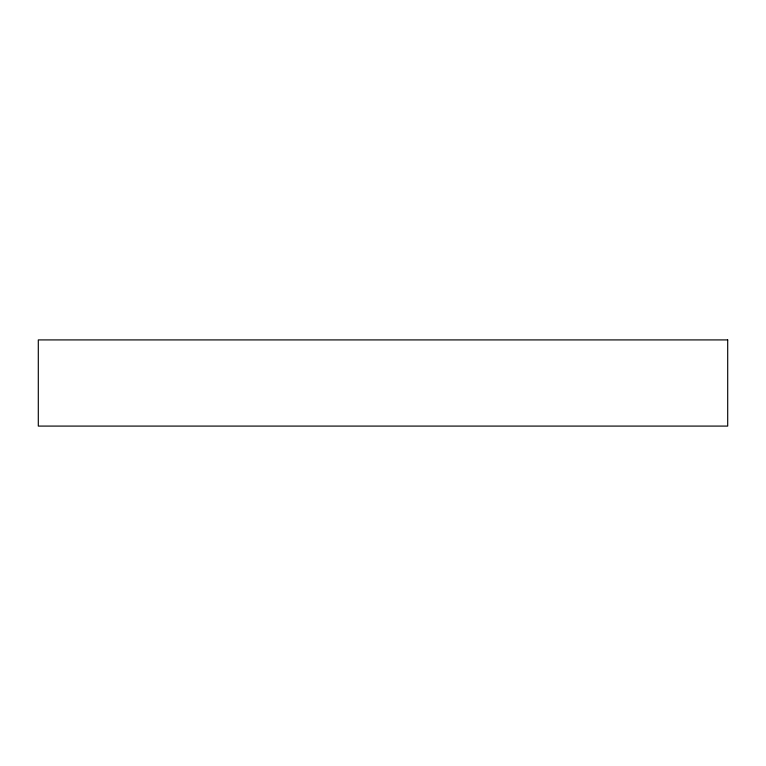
<?xml version="1.0" encoding="UTF-8"?>
<svg xmlns="http://www.w3.org/2000/svg" width="766" height="766" viewBox="0 0 766 766"><rect width="100%" height="100%" fill="white"/><g stroke="black" fill="none" stroke-linecap="round" stroke-linejoin="round"><path stroke-width="1.15" d="M727.7 339.913L38.3 339.913L38.3 426.088L727.7 426.088L727.7 339.913"/></g></svg>
